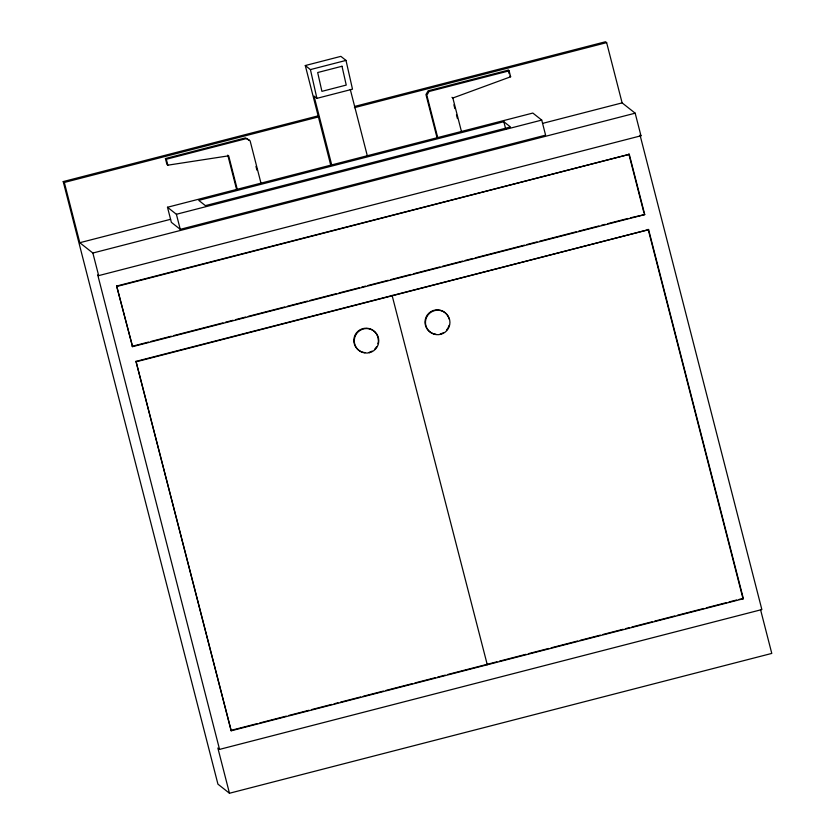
<?xml version="1.0" encoding="UTF-8"?>
<svg xmlns="http://www.w3.org/2000/svg" width="835" height="835" viewBox="0 0 835 835"><rect width="100%" height="100%" fill="white"/><g stroke="black" fill="none" stroke-linecap="round" stroke-linejoin="round"><path stroke-width="1.25" d="M451.965 97.309L452.852 98.008L510.634 76.789L509.11 70.86L508.223 70.161L428.157 90.806L425.954 94.532L437.206 138.359M330.817 165.518L305.286 65.537L340.878 56.362L346.003 60.412L352.495 89.178L316.903 98.353L314.043 96.098L331.808 165.288M305.286 65.537L310.422 69.587L346.003 60.412M760.497 609.477L771.78 653.419L229.468 793.25L217.935 784.148L63.22 181.581L317.978 115.898M354.551 106.462L605.532 41.75L606.638 42.627L622.117 102.882L635.174 113.184L640.977 135.781L98.666 275.623L97.716 274.872L219.553 749.392L761.864 609.56L640.028 135.04L640.977 135.781M63.22 181.581L64.326 182.458L319.085 116.764M354.405 107.663L606.638 42.627M237.317 189.535L228.665 155.821L167.835 165.184L166.948 164.485L165.424 158.546L245.49 137.9L249.216 140.103M165.424 158.546L166.311 159.245L246.377 138.6L250.103 140.802L261.031 183.376M509.11 70.86L429.044 91.506L426.842 95.232L437.77 137.806M167.491 207.257L532.834 113.059L541.727 120.083L545.599 135.145L180.256 229.343L171.363 222.329L167.491 207.257L176.394 214.282L180.256 229.343M503.829 121.712L198.751 200.379L205.389 205.629L510.477 126.962L503.829 121.712L505.77 129.279M176.394 214.282L541.727 120.083M64.326 182.458L79.795 242.714L170.601 219.302M542.656 123.371L622.117 102.882M79.795 242.714L92.862 253.026L635.174 113.184M116.65 286.05L629.277 154.339L644.745 214.595L132.556 346.661L116.65 286.05L132.556 346.661M117.088 286.405L629.277 154.339M132.118 346.306L148.515 342.079M151.041 341.431L171.227 336.223M173.753 335.576L222.945 322.884M225.471 322.237L233.038 320.285M235.564 319.638L245.657 317.029M248.183 316.382L284.766 306.946M287.292 306.299L307.468 301.091M309.994 300.443L336.484 293.617M339.01 292.96L359.196 287.762M361.722 287.104L365.5 286.134M368.026 285.476L388.212 280.278M390.738 279.621L410.914 274.423M413.44 273.765L439.93 266.939M442.456 266.292L462.642 261.084M465.168 260.437L472.735 258.485M475.261 257.827L524.453 245.146M526.979 244.498L537.072 241.889M539.598 241.242L576.181 231.806M578.707 231.159L598.893 225.951M601.409 225.304L605.198 224.323M607.723 223.676L627.91 218.467M630.425 217.82L644.745 214.595M135.99 361.378L648.618 229.656L743.38 598.726L231.191 730.792L135.99 361.378L231.191 730.792M136.429 361.722L648.618 229.656M230.742 730.437L257.243 723.611M259.758 722.964L286.259 716.127M288.774 715.48L308.96 710.272M311.486 709.625L331.672 704.416M334.188 703.769L337.977 702.788M340.503 702.141L360.689 696.933M363.204 696.286L383.39 691.077M385.916 690.43L412.406 683.604M414.932 682.947L435.118 677.749M437.644 677.091L445.212 675.139M447.727 674.492L496.929 661.811M499.455 661.153L525.946 654.327M528.471 653.669L548.658 648.471M551.183 647.824L577.674 640.988M580.189 640.341L600.375 635.132M602.901 634.485L623.087 629.277M625.613 628.63L629.392 627.649M631.918 627.001L652.104 621.793M654.63 621.146L674.805 615.938M677.331 615.291L703.822 608.465M706.347 607.807L726.534 602.609M729.059 601.952L736.627 600M739.152 599.353L743.38 598.726M509.747 76.089L510.634 76.789M392.074 295.339L487.285 664.754L486.836 664.409M219.553 749.392L217.862 748.056L229.468 793.25M628.838 153.984L643.983 212.988M648.169 229.312L742.931 598.371M508.223 70.161L509.141 73.72M452.852 98.008L461.505 131.721M453.885 104.803L454.845 108.55M456.453 114.792L457.413 118.539M350.283 89.439L367.4 156.114M255.969 166.395L256.929 170.152M227.778 155.122L236.754 190.077M166.311 159.245L167.835 165.184M92.862 253.026L98.666 275.623M310.422 69.587L316.903 98.353M436.047 334.292A12.254 12.243 -51.7 0 1 425.005 322.341A12.254 12.243 -51.7 0 1 435.599 309.962A12.254 12.243 -51.7 0 1 449.105 319.043M449.042 325.379A12.254 12.243 -51.7 0 1 446.537 330.065M443.26 332.768A12.254 12.243 -51.7 0 1 440.285 333.958M364.885 352.641A12.254 12.243 -51.7 0 1 353.852 339.626A12.254 12.243 -51.7 0 1 366.555 328.207A12.254 12.243 -51.7 0 1 378.318 340.565M378.265 341.63A12.254 12.243 -51.7 0 1 377.869 343.728M376.616 346.671A12.254 12.243 -51.7 0 1 374.644 349.197M372.086 351.117A12.254 12.243 -51.7 0 1 369.122 352.307M341.995 66.257L317.676 72.53L321.913 91.349L346.243 85.076L341.995 66.257M440.734 334.313A12.254 12.243 -51.7 0 0 446.433 313.866A12.254 12.243 -51.7 0 0 425.892 319.168A12.254 12.243 -51.7 0 0 440.734 334.313M369.561 352.662A12.254 12.243 -51.7 0 0 375.27 332.215A12.254 12.243 -51.7 0 0 354.718 337.517A12.254 12.243 -51.7 0 0 369.561 352.662"/></g></svg>
